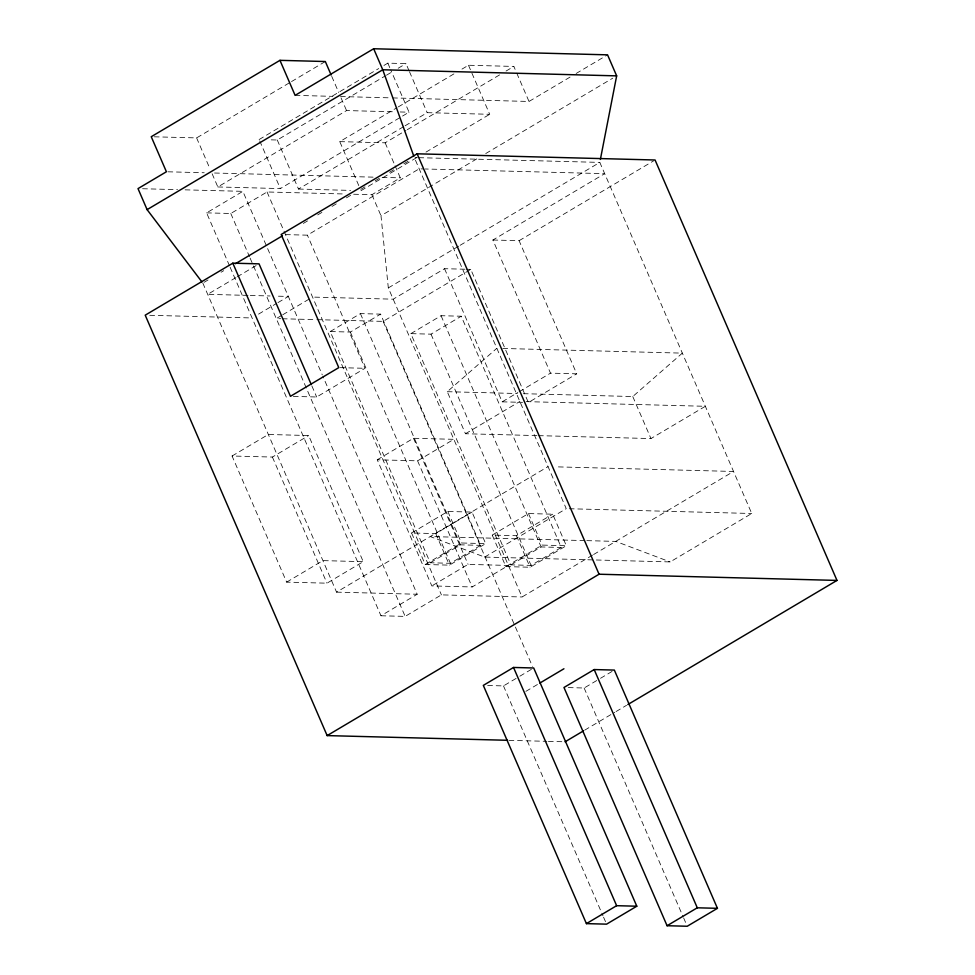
<?xml version="1.0" encoding="UTF-8"?>
<svg xmlns="http://www.w3.org/2000/svg" width="975" height="975" viewBox="0 0 975 975"><rect width="100%" height="100%" fill="white"/><g stroke="black" fill="none" stroke-linecap="round" stroke-linejoin="round"><path stroke-width="0.73" stroke-dasharray="4.88 3.66" d="M536.92 435.593L465.465 433.741L447.269 391.694L496.836 348.294M523.295 393.681L632.775 396.533L682.342 353.133L499.883 348.38M154.269 136.805L196.609 137.902L290.221 82.351M291.513 81.583L325.321 61.522M259.118 139.535L378.727 68.543M383.931 65.459L387.831 63.143L405.978 63.619L408.891 70.358M271.221 139.852L277.266 140.01L385.174 75.965M386.478 75.197L391.67 72.101M398.178 68.25L405.978 63.619M373.084 177.145L211.77 172.941L217.839 186.956L346.552 110.565L394.168 111.808M229.527 265.834L206.603 212.867L242.86 191.344L322.225 374.741M358.788 185.591L339.775 141.631L396.971 107.689M398.275 106.909L455.483 72.967M461.979 69.103L468.475 65.252L513.849 66.434L516.177 71.821M206.603 212.867L230.795 213.488L267.053 191.978L343.029 193.952M217.839 186.956L280.349 188.577L401.249 116.829M402.553 116.049L409.049 112.198L390.743 69.883M277.266 140.01L298.496 189.053L403.796 126.555M405.1 125.787L427.196 112.673L489.706 114.294L471.4 71.979M339.775 141.631L385.137 142.813L405.941 130.467M407.245 129.699L500.845 74.149M506.049 71.053L513.849 66.434M204.116 282.311L208.028 279.983M221.093 272.232L223.702 270.684M303.335 223.421L308.551 220.326M317.692 214.902L322.92 211.807M332.061 206.383L337.277 203.275M346.418 197.852L351.634 194.756M360.774 189.333L366.003 186.237M375.131 180.814L380.36 177.706M389.5 172.283L394.717 169.187M403.857 163.763L409.086 160.668M360.994 190.686L416.898 157.499M426.002 152.1L489.706 114.294M353.669 194.232L371.902 194.707L400.298 177.852L395.058 165.726M392.572 97.914L529.011 101.461L570.899 76.598M576.14 73.491L607.559 54.844M235.938 277.582L207.687 294.353L248.771 295.413M237.217 276.815L256.474 265.383M285.541 234.609L307.393 235.17L419.177 168.833L423.735 168.943M592.556 555.141L522.052 596.98L388.318 287.918L380.993 215.731L479.188 157.45M485.733 153.562L612.727 78.195M258.558 314.121L276.681 303.359M277.985 302.591L288.344 296.449L276.169 296.132M281.458 315.522L276.278 318.593L280.8 318.715M282.75 314.754L309.94 298.618M388.318 287.918L458.811 246.078M460.115 245.298L599.808 162.398L751.737 513.496L670.166 561.917L484.66 557.078L430.219 536.555L585.305 540.601M330.196 331.537L360.409 313.609L380.567 314.133L480.638 545.354L450.426 563.294L430.255 562.77L330.196 331.537L350.354 332.061L380.567 314.133M464.941 269.222L444.551 268.698L393.193 299.179L312.536 297.082M492.887 240.008L519.102 240.691L576.712 373.827L550.497 373.145L492.887 240.008L604.683 173.66L425.258 168.992M316.924 319.654L383.138 321.384L470.767 269.38L528.377 402.517L576.712 373.827M519.102 240.691L653.75 160.777M410.853 333.633L441.066 315.705L461.224 316.229L561.283 547.462L531.07 565.39L510.912 564.866L410.853 333.633L431.011 334.157L461.224 316.229M293.365 396.386L316.656 396.996L365.003 368.306L307.393 235.17M232.074 456.008L268.332 434.484L308.661 435.533L363.236 561.661L326.978 583.184L286.65 582.136L232.074 456.008L272.403 457.056L308.661 435.533M377.252 459.786L413.51 438.275L453.826 439.323L417.58 460.834L377.252 459.786L431.827 585.914L472.156 586.962L508.414 565.439L468.085 564.391L431.827 585.914M444.551 268.698L502.162 401.834L517.835 392.523M519.151 391.755L550.497 373.145M465.465 433.741L519.846 401.456M286.65 582.136L322.908 560.613L363.236 561.661M411.572 532.972L447.83 511.461L472.022 512.082L485.672 543.623L449.414 565.134L425.222 564.501L411.572 532.972L435.776 533.605L472.022 512.082M202.812 283.079L336.558 592.142L548.048 466.623M425.222 564.501L461.48 542.99L485.672 543.623M430.255 562.77L460.468 544.83L480.638 545.354M538.444 435.642L650.959 438.567L705.352 406.295L522.893 401.542M492.229 535.08L528.487 513.557L552.679 514.191L566.329 545.72L530.071 567.231L505.879 566.609L492.229 535.08L516.421 535.702L552.679 514.191M230.124 267.235L380.957 615.761L417.202 594.25L322.822 376.143M484.66 557.078L566.243 508.67L414.302 157.56L417.349 157.645M380.957 615.761L405.149 616.395L441.407 594.872L522.052 596.98M505.879 566.609L542.124 545.086L566.329 545.72M510.912 564.866L541.125 546.938L561.283 547.462M593.604 554.519L733.553 471.461L555.653 466.83M487.646 685.498L503.49 685.912L518.59 676.943M519.846 676.199L532.435 668.728M525.878 691.36L538.566 683.828M568.291 687.594L584.135 688.009L599.247 679.051M600.503 678.295L614.347 670.081M584.683 730.165L614.75 712.311M616.066 711.543L626.523 705.327M295.12 95.367L332.926 96.354M340.482 96.549L391.085 97.866M400.128 111.967L409.049 112.198M418.86 157.682L599.808 162.398M167.919 171.795L204.214 172.746M382.151 177.377L400.298 177.852M298.496 189.053L350.586 190.405M142.569 188.736L177.511 189.637M185.116 189.845L242.86 191.344M466.391 269.271L470.767 269.38M250.295 295.462L270.075 295.973M149.736 315.303L252.086 317.96M282.299 318.752L315.413 319.617M340.238 367.66L365.003 368.306M447.269 391.694L517.213 393.522M502.162 401.834L522.551 402.358M569.278 508.743L751.737 513.496M586.828 540.638L615.712 541.393L670.166 561.917M336.558 592.142L417.202 594.25M508.999 740.342L546.89 741.329M548.401 741.366L563.562 741.756M516.762 73.162L529.011 101.461M632.775 396.533L650.959 438.567M468.475 65.252L470.815 70.639M409.476 71.699L427.196 112.673M387.831 63.143L390.158 68.53M385.137 142.813L394.473 164.373M528.487 513.557L542.124 545.086M441.066 315.705L541.125 546.938M331.732 76.343L338.727 92.515M341.031 97.829L346.552 110.565M371.902 194.707L380.993 215.731M431.011 334.157L531.07 565.39M584.135 688.009L683.012 916.5M683.621 917.889L686.022 923.459M516.421 535.702L530.071 567.231M383.138 321.384L532.435 666.376M447.83 511.461L461.48 542.99M360.409 313.609L460.468 544.83M413.51 438.275L468.085 564.391M417.58 460.834L472.156 586.962M350.354 332.061L450.426 563.294M503.49 685.912L602.964 915.793M603.562 917.182L606.584 924.154M435.776 533.605L449.414 565.134M259.703 140.875L280.349 188.577M267.053 191.978L441.407 594.872M311.854 385.905L316.656 396.996M230.795 213.488L249.502 256.705M250.1 258.107L405.149 616.395M196.609 137.902L210.027 168.894M272.403 457.056L326.978 583.184"/><path stroke-width="1.46" d="M600.381 159.413L616.663 75.867L607.559 54.844L373.669 48.75L295.12 95.367L279.959 60.34L151.247 136.719L166.408 171.758L138.011 188.614L147.103 209.637L201.898 281.873M147.103 209.637L382.761 69.773L616.663 75.867M311.257 384.516L259.045 263.859L232.83 263.177L145.214 315.181L327.149 735.601L507.487 740.293M627.827 704.559L836.989 580.418L655.066 159.998L417.129 153.806L281.178 234.488L338.788 367.624L290.452 396.313L232.83 263.177M235.45 263.713L282.445 235.816M327.149 735.601L599.064 574.226L836.989 580.418M513.533 667.461L483.32 685.388L586.414 923.63L606.584 924.154L636.797 906.214L533.703 667.985L513.533 667.461L616.627 905.69L636.797 906.214M539.833 683.073L563.94 668.765M594.189 669.557L563.977 687.485L667.071 925.726L687.229 926.25L717.442 908.322L614.347 670.081L594.189 669.557L697.283 907.798L717.442 908.322M565.073 741.804L583.379 730.933M586.414 923.63L616.627 905.69M667.071 925.726L697.283 907.798M279.959 60.34L325.321 61.522L331.147 74.99M373.669 48.75L382.761 69.773L413.79 156.146M417.129 153.806L599.064 574.226"/></g></svg>
